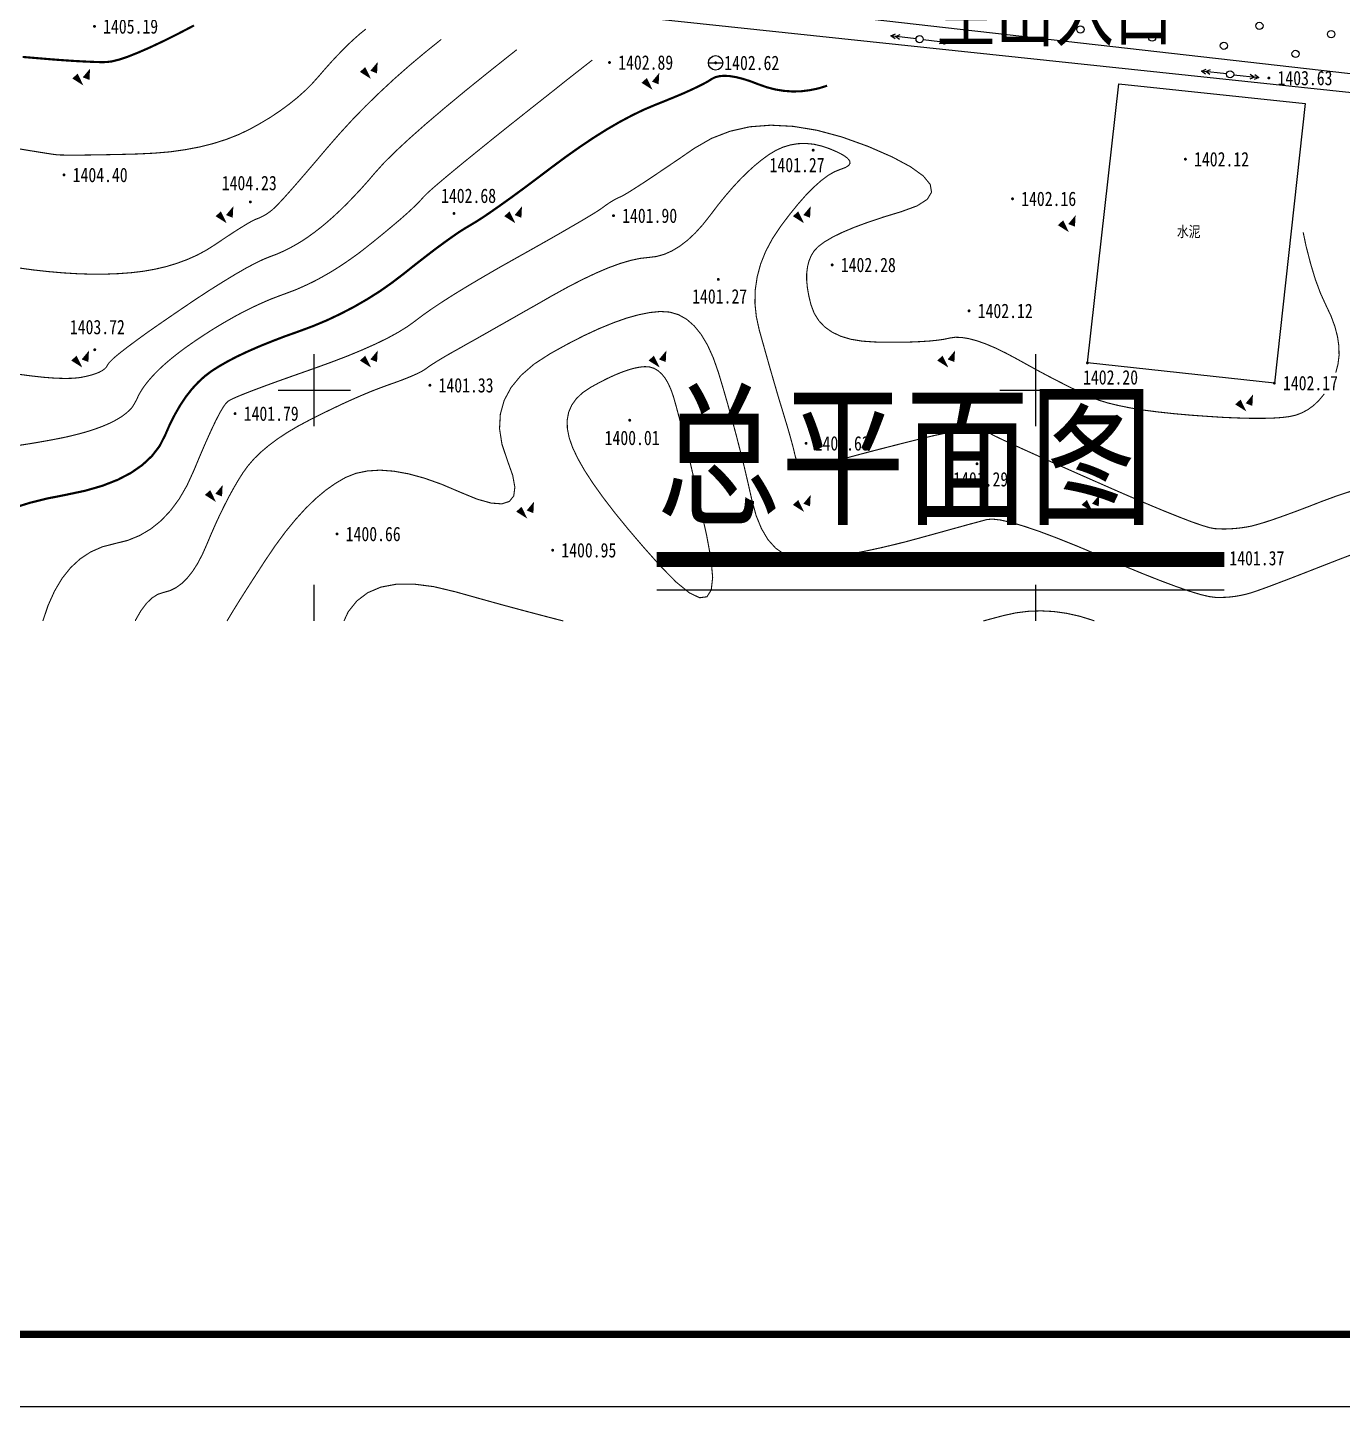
# Model space of a CAD drawing. Extents: x -2226 to 12369489, y -12501589 to 2275.
# Drawn here: x 5663692.3 to 5663874.5, y -6548248.2 to -6548057.2 of the extents above; entities that cross this region are included whole.
import ezdxf
from ezdxf.enums import TextEntityAlignment as Align

# ---------------------------------------------------------------- set-up
doc = ezdxf.new("R2010")
doc.units = 0
doc.header["$LTSCALE"] = 1000
doc.header["$MEASUREMENT"] = 0
doc.layers.get('0').update_dxf_attribs({"linetype": 'CONTINUOUS'})
for name, color, linetype in [('DIM_SYMB', 3, 'CONTINUOUS'), ('PUB_TEXT', 7, 'CONTINUOUS'), ('PUB_TITLE', 7, 'CONTINUOUS'), ('周边地形图', 8, 'CONTINUOUS')]:
    doc.layers.add(name, color=color, linetype=linetype)
doc.styles.add('-黑体', font='simhei.ttf', dxfattribs={"width": 0.8})
doc.styles.add('HT', font='simhei.ttf', dxfattribs={"width": 0.8})
doc.styles.add('HZ', font='', dxfattribs={"width": 0.8})
doc.styles.get('HZ').set_extended_font_data('SimSun')

# ---------------------------------------------------------------- blocks, each defined once
blk = doc.blocks.new('gc170')
at = {"linetype": 'Continuous'}
blk.add_circle((0, 0), 0.5, dxfattribs=at)
blk = doc.blocks.new('gc013a')
at = {"linetype": 'Continuous'}
blk.add_line((0.5, 0), (4, 0), dxfattribs=at)
at = {"linetype": 'Continuous', "flags": 128}
for points in [[(2.77, 0.35), (3.38, 0), (2.77, -0.35)], [(3.39, 0.35), (4, 0), (3.39, -0.35)]]:
    blk.add_lwpolyline(points, dxfattribs=at)
blk = doc.blocks.new('GC200')
at = {"linetype": 'Continuous', "const_width": 0.2, "flags": 128}
blk.add_lwpolyline([(-0.1, 0, 1), (0.1, 0, 1)], format="xyb", close=True, dxfattribs=at)
blk = doc.blocks.new('GC042')
blk.add_line((-1, 0), (1, 0))
blk.add_circle((0, 0), 1)
blk = doc.blocks.new('gc090')
for points in [[(1.07, 1.45, 0, 1, 0), (0.52, 0.05, 1, 1, 0)], [(-1.02, 0.41, 1, 0, 0), (0.15, -0.9, 0, 0, 0)]]:
    blk.add_lwpolyline(points, format="xyseb")

msp = doc.modelspace()

# ---------------------------------------------------------------- linework, layer by layer
at = {"layer": 'DIM_SYMB', "const_width": 2.1}
msp.add_lwpolyline([(5663779.45, -6548130.88), (5663858.1, -6548130.88)], dxfattribs=at)
at = {"layer": 'DIM_SYMB'}
msp.add_lwpolyline([(5663779.45, -6548135.08), (5663858.1, -6548135.08)], dxfattribs=at)
at = {"layer": 'PUB_TITLE'}
msp.add_lwpolyline([(5663292.59, -6548248.25), (5664481.59, -6548248.25), (5664481.59, -6547407.25), (5663292.59, -6547407.25)], close=True, dxfattribs=at)
at = {"layer": 'PUB_TITLE', "const_width": 1}
msp.add_lwpolyline([(5663317.59, -6548238.25), (5664471.59, -6548238.25), (5664471.59, -6547417.25), (5663317.59, -6547417.25)], close=True, dxfattribs=at)
at = {"layer": '周边地形图'}
for p, q in [((5663732, -6548112.41), (5663732, -6548102.41)), ((5663832, -6548112.41), (5663832, -6548102.41)), ((5663727, -6548107.41), (5663737, -6548107.41)), ((5663827, -6548107.41), (5663837, -6548107.41)), ((5663732, -6548139.39), (5663732, -6548134.39)), ((5663832, -6548139.39), (5663832, -6548134.39))]:
    msp.add_line(p, q, dxfattribs=at)
at = {"layer": '周边地形图', "const_width": 0.15}
msp.add_lwpolyline([(5663770.51, -6548061.66, 0.000383), (5663767.15, -6548064.29, 0.000718), (5663765.37, -6548065.71, 0.000002), (5663760.89, -6548069.25, 0.000366), (5663760.86, -6548069.28, 0.00058), (5663759.09, -6548070.68, 0.000485), (5663756.98, -6548072.37, 0.000826), (5663755.54, -6548073.53, 0.00066), (5663753.74, -6548074.99, 0.001266), (5663752.63, -6548075.89, 0.000934), (5663751.13, -6548077.13, 0.002169), (5663750.37, -6548077.76, 0.001342), (5663749.15, -6548078.79, 0.004496), (5663748.34, -6548079.49, 0.006502), (5663747.8, -6548079.98, 0.008485), (5663747.43, -6548080.33, 0.008771), (5663747.08, -6548080.69, 0.010543), (5663746.83, -6548080.97, -0.012578), (5663746.62, -6548081.2, -0.005054), (5663746.32, -6548081.51, -0.00513), (5663746.02, -6548081.81, -0.003045), (5663745.62, -6548082.19, -0.003628), (5663745.28, -6548082.51, -0.002324), (5663744.82, -6548082.93, -0.002695), (5663744.41, -6548083.29, -0.001828), (5663743.88, -6548083.76, -0.002078), (5663743.4, -6548084.16, -0.001473), (5663742.8, -6548084.67, -0.00165), (5663742.26, -6548085.12, -0.001211), (5663741.76, -6548085.54, -0.000776), (5663740.99, -6548086.17, -0.001577), (5663740.41, -6548086.64, -0.00108), (5663739.57, -6548087.31, -0.00422), (5663738.93, -6548087.82, -0.003267), (5663738.1, -6548088.46, -0.005667), (5663737.45, -6548088.93, -0.004531), (5663736.62, -6548089.51, -0.004938), (5663735.9, -6548090, -0.004801), (5663735.15, -6548090.49, -0.005222), (5663734.44, -6548090.93, -0.005081), (5663733.69, -6548091.37, -0.005511), (5663732.97, -6548091.78, -0.005368), (5663732.23, -6548092.18, -0.005801), (5663731.51, -6548092.54, -0.005659), (5663730.77, -6548092.89, -0.006089), (5663729.83, -6548093.31, -0.011227), (5663729.32, -6548093.53, -0.00109), (5663728.78, -6548093.73, -0.000645), (5663727.87, -6548094.07, -0.00127), (5663727.01, -6548094.39, 0.001824), (5663726.41, -6548094.62, 0.008821), (5663725.87, -6548094.83, 0.004861), (5663724.92, -6548095.24, 0.004396), (5663724.15, -6548095.59, 0.004546), (5663723.41, -6548095.94, 0.004109), (5663722.62, -6548096.33, 0.004249), (5663721.87, -6548096.71, 0.003842), (5663721.07, -6548097.14, 0.003972), (5663720.31, -6548097.57, 0.003593), (5663719.49, -6548098.04, 0.003714), (5663718.72, -6548098.5, 0.003362), (5663717.93, -6548098.98, 0.003134), (5663717.1, -6548099.51, 0.003489), (5663716.33, -6548100.01, 0.00307), (5663715.46, -6548100.6, 0.004551), (5663714.71, -6548101.12, 0.00413), (5663713.88, -6548101.71, 0.005892), (5663713.22, -6548102.21, 0.005158), (5663712.47, -6548102.8, 0.006591), (5663711.86, -6548103.3, 0.006057), (5663711.21, -6548103.86, 0.00784), (5663710.68, -6548104.35, 0.007179), (5663710.12, -6548104.9, 0.0094), (5663709.66, -6548105.38, 0.008586), (5663709.18, -6548105.92, 0.011336), (5663708.8, -6548106.38, 0.010352), (5663708.4, -6548106.9, 0.013693), (5663708.05, -6548107.43, 0.017055), (5663707.79, -6548107.87, 0.020425), (5663707.59, -6548108.25, -0.014533), (5663707.33, -6548108.8, -0.012396), (5663707.05, -6548109.31, -0.015804), (5663706.81, -6548109.7, -0.044419), (5663706.52, -6548110.05, -0.027712), (5663705.99, -6548110.54, -0.018279), (5663705.42, -6548110.98, -0.020748), (5663704.89, -6548111.32, -0.013378), (5663704.16, -6548111.73, -0.015382), (5663703.5, -6548112.05, -0.010068), (5663702.6, -6548112.43, -0.011552), (5663701.81, -6548112.72, -0.007788), (5663700.77, -6548113.07, -0.008859), (5663699.84, -6548113.34, -0.006169), (5663698.56, -6548113.67, -0.008031), (5663697.58, -6548113.9, -0.003902), (5663696.14, -6548114.19, -0.005082), (5663695.02, -6548114.4, -0.001457), (5663693.49, -6548114.67, -0.00215), (5663692.45, -6548114.84, -0.00126), (5663691.1, -6548115.05, -0.001756)], format="xyb", dxfattribs=at)
at = {"layer": '周边地形图', "flags": 128}
for points in [[(5663577.87, -6548029.66), (5663865.41, -6548062.34)], [(5664032, -6548085.34), (5663929.6, -6548072.64), (5663913.42, -6548070.72), (5663903.54, -6548069.47), (5663884.51, -6548067.11), (5663761.92, -6548054.12)], [(5663865.41, -6548062.34), (5664032, -6548081.28)]]:
    msp.add_lwpolyline(points, dxfattribs=at)
for points, const_width in [([(5663739.14, -6548057.36), (5663738.39, -6548057.96), (5663737.63, -6548058.63), (5663736.85, -6548059.35), (5663736.05, -6548060.14), (5663735.23, -6548060.98), (5663734.39, -6548061.88), (5663733.54, -6548062.83), (5663732.66, -6548063.85), (5663731.74, -6548064.88), (5663730.74, -6548065.88), (5663729.66, -6548066.85), (5663728.5, -6548067.78), (5663727.26, -6548068.69), (5663725.95, -6548069.57), (5663724.55, -6548070.41), (5663723.08, -6548071.23), (5663721.51, -6548071.98), (5663719.83, -6548072.64), (5663718.04, -6548073.21), (5663716.15, -6548073.69), (5663714.14, -6548074.07), (5663712.02, -6548074.37), (5663709.79, -6548074.56), (5663707.45, -6548074.67), (5663705.18, -6548074.73), (5663703.16, -6548074.77), (5663701.4, -6548074.8), (5663699.88, -6548074.82), (5663698.62, -6548074.83), (5663697.61, -6548074.82), (5663696.85, -6548074.81), (5663696.35, -6548074.78), (5663695.71, -6548074.7), (5663694.55, -6548074.52), (5663692.87, -6548074.25), (5663690.67, -6548073.89)], 0.15), ([(5663715.33, -6548056.86), (5663713.07, -6548058.04), (5663711.02, -6548059.06), (5663709.19, -6548059.92), (5663707.56, -6548060.63), (5663706.15, -6548061.19), (5663704.95, -6548061.59), (5663703.96, -6548061.84), (5663703.19, -6548061.93), (5663702.42, -6548061.94), (5663701.46, -6548061.91), (5663700.3, -6548061.86), (5663698.95, -6548061.79), (5663697.4, -6548061.69), (5663695.66, -6548061.56), (5663693.73, -6548061.4), (5663691.6, -6548061.22)], 0.3), ([(5663749.59, -6548058.79), (5663747.33, -6548060.61), (5663745.14, -6548062.45), (5663743.04, -6548064.3), (5663741.03, -6548066.17), (5663739.1, -6548068.05), (5663737.25, -6548069.95), (5663735.49, -6548071.87), (5663733.81, -6548073.8), (5663732.26, -6548075.63), (5663730.88, -6548077.24), (5663729.67, -6548078.64), (5663728.63, -6548079.83), (5663727.76, -6548080.8), (5663727.06, -6548081.55), (5663726.53, -6548082.09), (5663726.17, -6548082.42), (5663725.9, -6548082.63), (5663725.63, -6548082.83), (5663725.36, -6548083.01), (5663725.09, -6548083.17), (5663724.82, -6548083.32), (5663724.55, -6548083.45), (5663724.28, -6548083.57), (5663724.01, -6548083.67), (5663723.69, -6548083.8), (5663723.25, -6548084.03), (5663722.7, -6548084.35), (5663722.04, -6548084.75), (5663721.25, -6548085.24), (5663720.36, -6548085.82), (5663719.35, -6548086.49), (5663718.23, -6548087.25), (5663717.02, -6548088.01), (5663715.74, -6548088.7), (5663714.39, -6548089.3), (5663712.98, -6548089.82), (5663711.5, -6548090.27), (5663709.96, -6548090.63), (5663708.34, -6548090.92), (5663706.67, -6548091.12), (5663704.92, -6548091.25), (5663703.1, -6548091.32), (5663701.22, -6548091.33), (5663699.26, -6548091.27), (5663697.24, -6548091.15), (5663695.15, -6548090.97), (5663692.98, -6548090.73), (5663690.75, -6548090.42)], 0.15), ([(5663760.05, -6548060.22), (5663756.35, -6548063.16), (5663753, -6548065.86), (5663750.01, -6548068.34), (5663747.38, -6548070.58), (5663745.11, -6548072.59), (5663743.2, -6548074.37), (5663741.64, -6548075.92), (5663740.45, -6548077.24), (5663739.44, -6548078.42), (5663738.45, -6548079.53), (5663737.47, -6548080.57), (5663736.52, -6548081.56), (5663735.58, -6548082.48), (5663734.66, -6548083.34), (5663733.76, -6548084.13), (5663732.87, -6548084.87), (5663732, -6548085.54), (5663731.13, -6548086.17), (5663730.26, -6548086.75), (5663729.39, -6548087.27), (5663728.52, -6548087.75), (5663727.66, -6548088.17), (5663726.8, -6548088.55), (5663725.94, -6548088.87), (5663724.99, -6548089.25), (5663723.86, -6548089.79), (5663722.54, -6548090.49), (5663721.03, -6548091.36), (5663719.34, -6548092.39), (5663717.46, -6548093.57), (5663715.4, -6548094.92), (5663713.16, -6548096.44), (5663710.96, -6548097.95), (5663709.03, -6548099.29), (5663707.39, -6548100.48), (5663706.02, -6548101.5), (5663704.93, -6548102.35), (5663704.12, -6548103.04), (5663703.59, -6548103.57), (5663703.34, -6548103.94), (5663703.18, -6548104.21), (5663702.93, -6548104.47), (5663702.59, -6548104.71), (5663702.17, -6548104.93), (5663701.65, -6548105.13), (5663701.05, -6548105.32), (5663700.36, -6548105.49), (5663699.58, -6548105.65), (5663698.64, -6548105.75), (5663697.49, -6548105.78), (5663696.11, -6548105.74), (5663694.52, -6548105.62), (5663692.71, -6548105.42), (5663690.67, -6548105.15)], 0.15)]:
    msp.add_lwpolyline(points, dxfattribs=dict(at, const_width=const_width))
at = {"layer": '周边地形图'}
for points, const_width in [([(5663803.06, -6548065.21), (5663801.86, -6548065.58), (5663800.66, -6548065.83), (5663799.46, -6548065.98), (5663798.26, -6548066.01), (5663797.07, -6548065.92), (5663795.88, -6548065.73), (5663794.7, -6548065.42), (5663793.51, -6548065), (5663792.38, -6548064.57), (5663791.34, -6548064.24), (5663790.39, -6548064.01), (5663789.54, -6548063.87), (5663788.78, -6548063.83), (5663788.11, -6548063.89), (5663787.53, -6548064.04), (5663787.05, -6548064.29), (5663786.55, -6548064.61), (5663785.91, -6548064.96), (5663785.13, -6548065.35), (5663784.22, -6548065.78), (5663783.18, -6548066.25), (5663781.99, -6548066.75), (5663780.67, -6548067.29), (5663779.22, -6548067.87), (5663777.66, -6548068.53), (5663776.03, -6548069.32), (5663774.33, -6548070.22), (5663772.56, -6548071.25), (5663770.71, -6548072.41), (5663768.8, -6548073.69), (5663766.82, -6548075.09), (5663764.76, -6548076.62), (5663762.76, -6548078.13), (5663760.93, -6548079.5), (5663759.28, -6548080.71), (5663757.8, -6548081.77), (5663756.5, -6548082.68), (5663755.38, -6548083.44), (5663754.43, -6548084.05), (5663753.66, -6548084.51), (5663752.92, -6548084.95), (5663752.05, -6548085.5), (5663751.08, -6548086.17), (5663749.98, -6548086.96), (5663748.77, -6548087.85), (5663747.44, -6548088.87), (5663746, -6548089.99), (5663744.43, -6548091.24), (5663742.78, -6548092.5), (5663741.09, -6548093.69), (5663739.33, -6548094.8), (5663737.53, -6548095.84), (5663735.67, -6548096.81), (5663733.77, -6548097.71), (5663731.81, -6548098.53), (5663729.79, -6548099.28), (5663727.82, -6548099.98), (5663725.98, -6548100.69), (5663724.28, -6548101.38), (5663722.71, -6548102.07), (5663721.27, -6548102.75), (5663719.97, -6548103.43), (5663718.8, -6548104.1), (5663717.76, -6548104.76), (5663716.81, -6548105.48), (5663715.91, -6548106.31), (5663715.04, -6548107.25), (5663714.21, -6548108.31), (5663713.43, -6548109.48), (5663712.69, -6548110.76), (5663711.98, -6548112.16), (5663711.32, -6548113.67), (5663710.55, -6548115.17), (5663709.5, -6548116.53), (5663708.19, -6548117.76), (5663706.61, -6548118.86), (5663704.77, -6548119.82), (5663702.65, -6548120.65), (5663700.26, -6548121.34), (5663697.61, -6548121.9), (5663694.98, -6548122.42), (5663692.67, -6548122.99), (5663690.67, -6548123.61)], 0.3), ([(5663871.95, -6548107.92), (5663871.85, -6548108.05), (5663871.18, -6548108.85), (5663870.46, -6548109.53), (5663869.69, -6548110.09), (5663868.88, -6548110.53), (5663868.03, -6548110.86), (5663867.13, -6548111.06), (5663866.1, -6548111.19), (5663864.89, -6548111.27), (5663863.48, -6548111.31), (5663861.87, -6548111.31), (5663860.07, -6548111.26), (5663858.07, -6548111.18), (5663855.87, -6548111.04), (5663853.49, -6548110.87), (5663851.1, -6548110.66), (5663848.89, -6548110.42), (5663846.88, -6548110.16), (5663845.06, -6548109.86), (5663843.43, -6548109.53), (5663841.98, -6548109.18), (5663840.73, -6548108.8), (5663839.67, -6548108.38), (5663838.66, -6548107.93), (5663837.57, -6548107.41), (5663836.4, -6548106.84), (5663835.15, -6548106.2), (5663833.81, -6548105.51), (5663832.4, -6548104.76), (5663830.91, -6548103.94), (5663829.34, -6548103.07), (5663827.78, -6548102.24), (5663826.34, -6548101.54), (5663825.01, -6548100.98), (5663823.79, -6548100.55), (5663822.69, -6548100.26), (5663821.7, -6548100.1), (5663820.82, -6548100.07), (5663820.05, -6548100.18), (5663819.27, -6548100.35), (5663818.34, -6548100.48), (5663817.27, -6548100.59), (5663816.05, -6548100.67), (5663814.68, -6548100.73), (5663813.17, -6548100.76), (5663811.52, -6548100.76), (5663809.72, -6548100.73), (5663807.94, -6548100.61), (5663806.35, -6548100.35), (5663804.95, -6548099.93), (5663803.75, -6548099.36), (5663802.73, -6548098.64), (5663801.91, -6548097.77), (5663801.27, -6548096.75), (5663800.83, -6548095.58), (5663800.53, -6548094.37), (5663800.33, -6548093.24), (5663800.23, -6548092.19), (5663800.23, -6548091.22), (5663800.34, -6548090.33), (5663800.54, -6548089.52), (5663800.84, -6548088.79), (5663801.24, -6548088.13), (5663801.82, -6548087.51), (5663802.67, -6548086.87), (5663803.79, -6548086.21), (5663805.17, -6548085.53), (5663806.81, -6548084.84), (5663808.73, -6548084.13), (5663810.91, -6548083.4), (5663813.35, -6548082.66), (5663815.53, -6548081.86), (5663816.93, -6548080.96), (5663817.53, -6548079.97), (5663817.35, -6548078.89), (5663816.38, -6548077.71), (5663814.62, -6548076.44), (5663812.08, -6548075.08), (5663808.74, -6548073.62), (5663805.1, -6548072.31), (5663801.64, -6548071.38), (5663798.36, -6548070.84), (5663795.26, -6548070.68), (5663792.34, -6548070.9), (5663789.6, -6548071.52), (5663787.04, -6548072.51), (5663784.65, -6548073.89), (5663782.49, -6548075.38), (5663780.58, -6548076.67), (5663778.92, -6548077.79), (5663777.52, -6548078.72), (5663776.37, -6548079.46), (5663775.47, -6548080.03), (5663774.83, -6548080.4), (5663774.44, -6548080.6), (5663774.18, -6548080.71), (5663773.9, -6548080.84), (5663773.61, -6548081), (5663773.3, -6548081.18), (5663772.99, -6548081.37), (5663772.66, -6548081.59), (5663772.32, -6548081.83), (5663771.97, -6548082.09), (5663771.47, -6548082.44), (5663770.7, -6548082.93), (5663769.64, -6548083.57), (5663768.29, -6548084.36), (5663766.67, -6548085.3), (5663764.77, -6548086.39), (5663762.58, -6548087.63), (5663760.12, -6548089.01), (5663757.61, -6548090.42), (5663755.32, -6548091.75), (5663753.24, -6548092.98), (5663751.36, -6548094.13), (5663749.7, -6548095.19), (5663748.24, -6548096.16), (5663747, -6548097.04), (5663745.96, -6548097.83), (5663744.92, -6548098.58), (5663743.67, -6548099.36), (5663742.21, -6548100.16), (5663740.54, -6548100.98), (5663738.65, -6548101.82), (5663736.55, -6548102.69), (5663734.24, -6548103.57), (5663731.72, -6548104.48), (5663729.24, -6548105.35), (5663727.05, -6548106.13), (5663725.15, -6548106.82), (5663723.55, -6548107.42), (5663722.24, -6548107.93), (5663721.22, -6548108.35), (5663720.5, -6548108.68), (5663720.07, -6548108.92), (5663719.74, -6548109.24), (5663719.34, -6548109.81), (5663718.86, -6548110.64), (5663718.31, -6548111.71), (5663717.68, -6548113.04), (5663716.97, -6548114.62), (5663716.18, -6548116.45), (5663715.31, -6548118.54), (5663714.35, -6548120.63), (5663713.28, -6548122.48), (5663712.08, -6548124.1), (5663710.78, -6548125.48), (5663709.35, -6548126.63), (5663707.82, -6548127.54), (5663706.16, -6548128.22), (5663704.39, -6548128.66), (5663702.64, -6548129.11), (5663701.02, -6548129.82), (5663699.56, -6548130.78), (5663698.23, -6548132.01), (5663697.05, -6548133.49), (5663696.01, -6548135.24), (5663695.11, -6548137.24), (5663694.39, -6548139.39)], 0.15), ([(5663707.19, -6548139.39), (5663707.24, -6548139.26), (5663707.96, -6548138), (5663708.72, -6548136.98), (5663709.5, -6548136.21), (5663710.32, -6548135.69), (5663711.17, -6548135.42), (5663712.02, -6548135.18), (5663712.84, -6548134.77), (5663713.63, -6548134.2), (5663714.39, -6548133.45), (5663715.12, -6548132.54), (5663715.81, -6548131.46), (5663716.47, -6548130.21), (5663717.1, -6548128.79), (5663717.72, -6548127.32), (5663718.34, -6548125.91), (5663718.96, -6548124.57), (5663719.59, -6548123.3), (5663720.21, -6548122.09), (5663720.84, -6548120.95), (5663721.47, -6548119.87), (5663722.11, -6548118.86), (5663722.81, -6548117.89), (5663723.64, -6548116.93), (5663724.59, -6548116), (5663725.68, -6548115.08), (5663726.89, -6548114.17), (5663728.22, -6548113.29), (5663729.69, -6548112.42), (5663731.28, -6548111.57), (5663732.9, -6548110.75), (5663734.45, -6548110), (5663735.92, -6548109.3), (5663737.33, -6548108.66), (5663738.66, -6548108.08), (5663739.91, -6548107.56), (5663741.1, -6548107.1), (5663742.21, -6548106.69), (5663743.24, -6548106.33), (5663744.16, -6548105.99), (5663744.97, -6548105.67), (5663745.69, -6548105.37), (5663746.29, -6548105.1), (5663746.79, -6548104.85), (5663747.19, -6548104.62), (5663747.49, -6548104.42), (5663747.77, -6548104.2), (5663748.14, -6548103.95), (5663748.59, -6548103.66), (5663749.13, -6548103.32), (5663749.75, -6548102.95), (5663750.46, -6548102.53), (5663751.25, -6548102.08), (5663752.13, -6548101.59), (5663753.13, -6548101.02), (5663754.3, -6548100.37), (5663755.64, -6548099.61), (5663757.15, -6548098.75), (5663758.83, -6548097.8), (5663760.67, -6548096.75), (5663762.69, -6548095.61), (5663764.87, -6548094.36), (5663767.06, -6548093.15), (5663769.11, -6548092.09), (5663771.01, -6548091.19), (5663772.76, -6548090.44), (5663774.37, -6548089.85), (5663775.83, -6548089.42), (5663777.14, -6548089.14), (5663778.31, -6548089.01), (5663779.4, -6548088.88), (5663780.48, -6548088.58), (5663781.56, -6548088.1), (5663782.64, -6548087.45), (5663783.71, -6548086.63), (5663784.77, -6548085.64), (5663785.83, -6548084.47), (5663786.89, -6548083.13), (5663787.93, -6548081.75), (5663788.97, -6548080.47), (5663790, -6548079.28), (5663791.01, -6548078.19), (5663792.02, -6548077.19), (5663793.01, -6548076.29), (5663794, -6548075.48), (5663794.97, -6548074.77), (5663795.96, -6548074.17), (5663796.96, -6548073.72), (5663797.99, -6548073.41), (5663799.05, -6548073.24), (5663800.12, -6548073.21), (5663801.23, -6548073.32), (5663802.35, -6548073.58), (5663803.5, -6548073.98), (5663804.54, -6548074.43), (5663805.33, -6548074.85), (5663805.88, -6548075.25), (5663806.18, -6548075.62), (5663806.24, -6548075.95), (5663806.05, -6548076.26), (5663805.61, -6548076.54), (5663804.93, -6548076.79), (5663804.1, -6548077.12), (5663803.21, -6548077.63), (5663802.26, -6548078.34), (5663801.26, -6548079.23), (5663800.19, -6548080.3), (5663799.07, -6548081.57), (5663797.89, -6548083.02), (5663796.65, -6548084.66), (5663795.49, -6548086.4), (5663794.55, -6548088.16), (5663793.84, -6548089.94), (5663793.36, -6548091.73), (5663793.1, -6548093.54), (5663793.06, -6548095.37), (5663793.25, -6548097.21), (5663793.66, -6548099.08), (5663794.17, -6548100.89), (5663794.65, -6548102.6), (5663795.1, -6548104.19), (5663795.53, -6548105.68), (5663795.93, -6548107.06), (5663796.3, -6548108.33), (5663796.65, -6548109.49), (5663796.97, -6548110.53), (5663797.26, -6548111.5), (5663797.53, -6548112.39), (5663797.77, -6548113.22), (5663797.99, -6548113.99), (5663798.18, -6548114.68), (5663798.35, -6548115.32), (5663798.49, -6548115.88), (5663798.6, -6548116.39), (5663798.72, -6548116.82), (5663798.87, -6548117.2), (5663799.06, -6548117.5), (5663799.28, -6548117.74), (5663799.52, -6548117.92), (5663799.8, -6548118.03), (5663800.12, -6548118.08), (5663800.46, -6548118.06), (5663800.86, -6548118), (5663801.32, -6548117.91), (5663801.85, -6548117.8), (5663802.46, -6548117.66), (5663803.13, -6548117.5), (5663803.86, -6548117.31), (5663804.67, -6548117.09), (5663805.55, -6548116.85), (5663806.51, -6548116.59), (5663807.59, -6548116.3), (5663808.77, -6548115.99), (5663810.07, -6548115.65), (5663811.48, -6548115.29), (5663813, -6548114.9), (5663814.63, -6548114.49), (5663816.37, -6548114.05), (5663818.08, -6548113.65), (5663819.63, -6548113.33), (5663821.02, -6548113.1), (5663822.23, -6548112.97), (5663823.29, -6548112.92), (5663824.18, -6548112.96), (5663824.9, -6548113.09), (5663825.46, -6548113.31), (5663826.12, -6548113.66), (5663827.14, -6548114.16), (5663828.54, -6548114.81), (5663830.3, -6548115.62), (5663832.43, -6548116.58), (5663834.93, -6548117.7), (5663837.79, -6548118.97), (5663841.03, -6548120.4), (5663844.26, -6548121.82), (5663847.13, -6548123.05), (5663849.64, -6548124.1), (5663851.79, -6548124.96), (5663853.57, -6548125.65), (5663855, -6548126.14), (5663856.05, -6548126.46), (5663856.75, -6548126.59), (5663857.27, -6548126.62), (5663857.79, -6548126.64), (5663858.33, -6548126.64), (5663858.88, -6548126.62), (5663859.44, -6548126.58), (5663860.01, -6548126.53), (5663860.58, -6548126.46), (5663861.17, -6548126.37), (5663861.86, -6548126.24), (5663862.71, -6548126.01), (5663863.75, -6548125.7), (5663864.96, -6548125.3), (5663866.35, -6548124.81), (5663867.91, -6548124.24), (5663869.66, -6548123.58), (5663871.58, -6548122.83), (5663873.7, -6548122.05), (5663876.04, -6548121.28)], 0.15), ([(5663869.03, -6548085.54), (5663869.43, -6548087.45), (5663870.06, -6548089.89), (5663870.72, -6548092.08), (5663871.43, -6548093.99), (5663872.19, -6548095.65), (5663872.89, -6548097.14), (5663873.42, -6548098.58), (5663873.78, -6548099.97), (5663873.97, -6548101.3), (5663874, -6548102.58), (5663873.85, -6548103.81), (5663873.54, -6548104.98)], 0.15), ([(5663719.91, -6548139.39), (5663720.13, -6548139.01), (5663720.81, -6548137.89), (5663721.65, -6548136.53), (5663722.66, -6548134.94), (5663723.84, -6548133.11), (5663725.18, -6548131.04), (5663726.6, -6548128.94), (5663728.01, -6548127.03), (5663729.42, -6548125.31), (5663730.81, -6548123.78), (5663732.2, -6548122.43), (5663733.58, -6548121.27), (5663734.96, -6548120.3), (5663736.32, -6548119.51), (5663737.76, -6548118.93), (5663739.36, -6548118.6), (5663741.11, -6548118.49), (5663743.01, -6548118.63), (5663745.07, -6548119), (5663747.29, -6548119.61), (5663749.66, -6548120.45), (5663752.19, -6548121.53), (5663754.57, -6548122.51), (5663756.51, -6548123.05), (5663758, -6548123.16), (5663759.04, -6548122.82), (5663759.64, -6548122.05), (5663759.79, -6548120.85), (5663759.49, -6548119.2), (5663758.75, -6548117.12), (5663758, -6548114.88), (5663757.67, -6548112.75), (5663757.78, -6548110.73), (5663758.31, -6548108.82), (5663759.27, -6548107.03), (5663760.65, -6548105.35), (5663762.47, -6548103.78), (5663764.71, -6548102.33), (5663767.1, -6548101.01), (5663769.34, -6548099.86), (5663771.45, -6548098.88), (5663773.43, -6548098.07), (5663775.26, -6548097.42), (5663776.95, -6548096.95), (5663778.51, -6548096.64), (5663779.93, -6548096.5), (5663781.24, -6548096.58), (5663782.46, -6548096.94), (5663783.59, -6548097.57), (5663784.64, -6548098.49), (5663785.6, -6548099.67), (5663786.48, -6548101.14), (5663787.27, -6548102.88), (5663787.98, -6548104.9), (5663788.63, -6548107.06), (5663789.26, -6548109.24), (5663789.87, -6548111.44), (5663790.47, -6548113.65), (5663791.04, -6548115.88), (5663791.6, -6548118.13), (5663792.13, -6548120.39), (5663792.64, -6548122.67), (5663793.23, -6548124.8), (5663793.97, -6548126.61), (5663794.86, -6548128.11), (5663795.92, -6548129.29), (5663797.13, -6548130.15), (5663798.5, -6548130.7), (5663800.02, -6548130.93), (5663801.71, -6548130.84), (5663803.47, -6548130.58), (5663805.22, -6548130.29), (5663806.98, -6548129.98), (5663808.73, -6548129.63), (5663810.48, -6548129.25), (5663812.22, -6548128.84), (5663813.96, -6548128.41), (5663815.7, -6548127.94), (5663817.37, -6548127.48), (5663818.9, -6548127.06), (5663820.29, -6548126.67), (5663821.54, -6548126.33), (5663822.65, -6548126.02), (5663823.63, -6548125.76), (5663824.47, -6548125.53), (5663825.17, -6548125.34), (5663825.96, -6548125.27), (5663827.09, -6548125.4), (5663828.56, -6548125.73), (5663830.35, -6548126.26), (5663832.48, -6548126.98), (5663834.94, -6548127.91), (5663837.74, -6548129.03), (5663840.86, -6548130.35), (5663844, -6548131.68), (5663846.81, -6548132.84), (5663849.29, -6548133.82), (5663851.46, -6548134.63), (5663853.3, -6548135.27), (5663854.81, -6548135.73), (5663856, -6548136.01), (5663856.87, -6548136.12), (5663857.58, -6548136.13), (5663858.28, -6548136.11), (5663858.97, -6548136.06), (5663859.66, -6548135.97), (5663860.35, -6548135.85), (5663861.03, -6548135.7), (5663861.7, -6548135.52), (5663862.37, -6548135.3), (5663863.14, -6548135.03), (5663864.11, -6548134.68), (5663865.28, -6548134.24), (5663866.65, -6548133.72), (5663868.21, -6548133.12), (5663869.98, -6548132.43), (5663871.95, -6548131.66), (5663874.13, -6548130.81), (5663876.46, -6548129.93)], 0.15), ([(5663736.11, -6548139.39), (5663736.7, -6548138.12), (5663737.9, -6548136.61), (5663739.41, -6548135.47), (5663741.22, -6548134.7), (5663743.35, -6548134.3), (5663745.79, -6548134.28), (5663748.54, -6548134.63), (5663751.6, -6548135.36), (5663754.81, -6548136.26), (5663758.02, -6548137.15), (5663761.22, -6548138.01), (5663764.41, -6548138.85), (5663766.5, -6548139.39)], 0.15), ([(5663824.7, -6548139.39), (5663825.81, -6548139.09), (5663827.46, -6548138.65), (5663829.18, -6548138.27), (5663830.92, -6548138.05), (5663832.68, -6548137.99), (5663834.46, -6548138.08), (5663836.26, -6548138.33), (5663838.08, -6548138.74), (5663839.92, -6548139.31), (5663840.1, -6548139.39)], 0.15)]:
    msp.add_lwpolyline(points, dxfattribs=dict(at, const_width=const_width))
at = {"layer": '周边地形图', "flags": 128}
msp.add_lwpolyline([(5663865.03, -6548106.42), (5663839.13, -6548103.62), (5663843.5, -6548064.95), (5663869.31, -6548067.69)], close=True, dxfattribs=at)
at = {"layer": '周边地形图', "const_width": 0.15, "flags": 128}
msp.add_lwpolyline([(5663767.8, -6548115.37), (5663767.32, -6548114.01), (5663767.07, -6548112.75), (5663767.04, -6548111.57), (5663767.24, -6548110.48), (5663767.67, -6548109.48), (5663768.32, -6548108.57), (5663769.19, -6548107.75), (5663770.29, -6548107.01), (5663771.46, -6548106.37), (5663772.57, -6548105.8), (5663773.61, -6548105.32), (5663774.58, -6548104.92), (5663775.49, -6548104.6), (5663776.32, -6548104.36), (5663777.09, -6548104.21), (5663777.79, -6548104.14), (5663778.43, -6548104.18), (5663779.04, -6548104.36), (5663779.59, -6548104.67), (5663780.11, -6548105.12), (5663780.59, -6548105.71), (5663781.02, -6548106.43), (5663781.41, -6548107.29), (5663781.76, -6548108.28), (5663782.11, -6548109.51), (5663782.53, -6548111.08), (5663783.02, -6548112.98), (5663783.56, -6548115.21), (5663784.17, -6548117.78), (5663784.84, -6548120.69), (5663785.57, -6548123.93), (5663786.36, -6548127.5), (5663786.98, -6548130.84), (5663787.2, -6548133.38), (5663787, -6548135.11), (5663786.4, -6548136.04), (5663785.39, -6548136.17), (5663783.97, -6548135.49), (5663782.14, -6548134), (5663779.9, -6548131.72), (5663777.58, -6548129.11), (5663775.49, -6548126.66), (5663773.63, -6548124.38), (5663772, -6548122.25), (5663770.6, -6548120.29), (5663769.43, -6548118.49), (5663768.5, -6548116.85)], close=True, dxfattribs=at)

# ---------------------------------------------------------------- block references
at = {"layer": '周边地形图', "color": 8, "zscale": 0.001}
for name, p in [('GC200', (5663701.54, -6548056.99)), ('gc170', (5663815.88, -6548058.75)), ('GC042', (5663787.61, -6548062.04)), ('gc090', (5663699.86, -6548064.28)), ('gc090', (5663739.71, -6548063.37)), ('GC200', (5663772.91, -6548061.99)), ('gc090', (5663778.73, -6548064.88)), ('GC200', (5663787.61, -6548062.04)), ('gc170', (5663858.9, -6548063.63)), ('GC200', (5663864.27, -6548064.14)), ('GC200', (5663801.13, -6548074.14)), ('GC200', (5663852.71, -6548075.39)), ('GC200', (5663697.32, -6548077.57)), ('gc090', (5663719.71, -6548083.37)), ('GC200', (5663723.14, -6548081.32)), ('gc090', (5663759.71, -6548083.37)), ('gc090', (5663799.71, -6548083.37)), ('GC200', (5663828.75, -6548080.88)), ('GC200', (5663751.36, -6548082.91)), ('GC200', (5663773.46, -6548083.22)), ('gc090', (5663836.42, -6548084.61)), ('GC200', (5663803.76, -6548090.04)), ('GC200', (5663787.98, -6548092.05)), ('GC200', (5663822.73, -6548096.41)), ('gc090', (5663699.71, -6548103.37)), ('GC200', (5663701.58, -6548101.8)), ('gc090', (5663739.71, -6548103.37)), ('gc090', (5663779.71, -6548103.37)), ('gc090', (5663819.71, -6548103.37)), ('GC200', (5663839.13, -6548103.62)), ('GC200', (5663748.02, -6548106.72)), ('GC200', (5663865.03, -6548106.42)), ('gc090', (5663861, -6548109.45)), ('GC200', (5663721.02, -6548110.65)), ('GC200', (5663775.71, -6548111.57)), ('GC200', (5663800.14, -6548114.77)), ('GC200', (5663823.83, -6548117.6)), ('gc090', (5663718.23, -6548122)), ('gc090', (5663799.71, -6548123.37)), ('gc090', (5663839.71, -6548123.37)), ('gc090', (5663761.37, -6548124.31)), ('GC200', (5663735.15, -6548127.33)), ('GC200', (5663765.03, -6548129.58)), ('GC200', (5663857.6, -6548130.68))]:
    msp.add_blockref(name, p, dxfattribs=at)
for name, p, rotation in [('gc170', (5663838.16, -6548057.41), 353.5002548464709), ('gc170', (5663862.96, -6548056.92), 353.4241549953712), ('gc013a', (5663815.88, -6548058.75), 173.5323152711748), ('gc013a', (5663815.88, -6548058.75), 353.5323152711748), ('gc170', (5663848.1, -6548058.54), 353.5002548464709), ('gc170', (5663858.04, -6548059.67), 353.5002548464709), ('gc170', (5663872.9, -6548058.07), 353.4241549953712), ('gc170', (5663867.97, -6548060.8), 353.5002548464709), ('gc013a', (5663858.9, -6548063.63), 173.5323152711748), ('gc013a', (5663858.9, -6548063.63), 353.5323152711748)]:
    msp.add_blockref(name, p, dxfattribs=dict(at, rotation=rotation))

# ---------------------------------------------------------------- texts
at = {"layer": 'PUB_TEXT', "color": 1, "style": 'HT', "width": 0.8}
msp.add_text('主出入口', height=7.511, dxfattribs=at).set_placement((5663818.2, -6548058.95))
at = {"layer": 'PUB_TEXT', "style": '-黑体', "width": 0.8}
msp.add_text('总平面图', height=15.772, dxfattribs=at).set_placement((5663779.45, -6548124.38))
at = {"layer": '周边地形图', "style": 'HZ', "width": 0.8}
for s, p in [('1405.19', (5663702.74, -6548056.99)), ('1402.89', (5663774.11, -6548061.99)), ('1402.62', (5663788.81, -6548062.04)), ('1403.63', (5663865.47, -6548064.14)), ('1402.12', (5663853.91, -6548075.39)), ('1401.27', (5663795.09, -6548076.19)), ('1404.40', (5663698.52, -6548077.57)), ('1404.23', (5663719.18, -6548078.69)), ('1402.68', (5663749.57, -6548080.46)), ('1402.16', (5663829.95, -6548080.88)), ('1401.90', (5663774.66, -6548083.22)), ('1402.28', (5663804.96, -6548090.04)), ('1401.27', (5663784.36, -6548094.4)), ('1402.12', (5663823.93, -6548096.41)), ('1403.72', (5663698.13, -6548098.65)), ('1402.20', (5663838.53, -6548105.62)), ('1401.33', (5663749.22, -6548106.72)), ('1402.17', (5663866.23, -6548106.42)), ('1401.79', (5663722.22, -6548110.65)), ('1400.01', (5663772.23, -6548114.01)), ('1401.63', (5663801.34, -6548114.77)), ('1401.29', (5663820.53, -6548119.75)), ('1400.66', (5663736.35, -6548127.33)), ('1400.95', (5663766.23, -6548129.58)), ('1401.37', (5663858.8, -6548130.68))]:
    msp.add_text(s, height=2, dxfattribs=at).set_placement(p, align=Align.MIDDLE_LEFT)
msp.add_text('水泥', height=1.5, dxfattribs=at).set_placement((5663853.16, -6548085.4), align=Align.MIDDLE)

doc.saveas('drawing.dxf')
